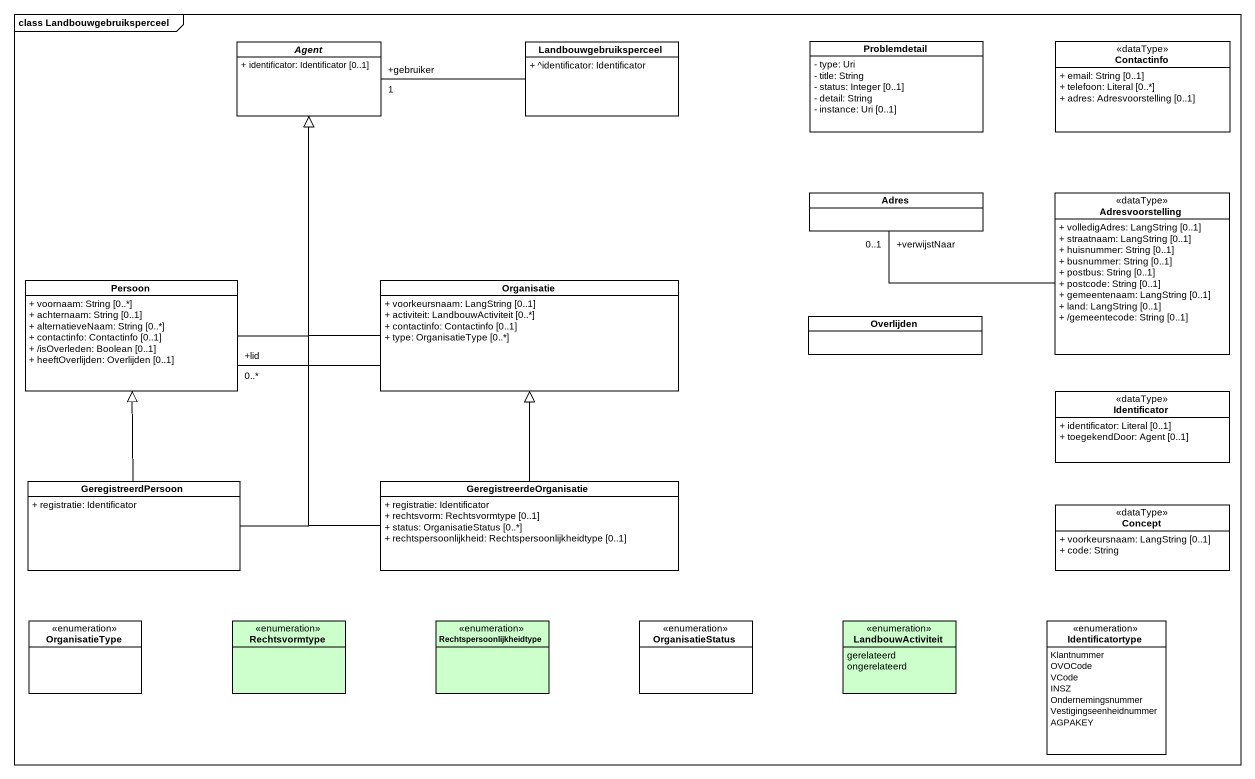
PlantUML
@startuml
mainframe class Landbouwgebruiksperceel
hide circle
hide empty members
skinparam classAttributeIconSize 0
abstract class "Agent" as Agent_ {
  + identificator: Identificator [0..1]
}
class Landbouwgebruiksperceel {
  + ^identificator: Identificator
}
class Problemdetail {
  - type: Uri
  - title: String
  - status: Integer [0..1]
  - detail: String
  - instance: Uri [0..1]
}
class Contactinfo <<dataType>> {
  + email: String [0..1]
  + telefoon: Literal [0..*]
  + adres: Adresvoorstelling [0..1]
}
class Adres
class Adresvoorstelling <<dataType>> {
  + volledigAdres: LangString [0..1]
  + straatnaam: LangString [0..1]
  + huisnummer: String [0..1]
  + busnummer: String [0..1]
  + postbus: String [0..1]
  + postcode: String [0..1]
  + gemeentenaam: LangString [0..1]
  + land: LangString [0..1]
  + /gemeentecode: String [0..1]
}
class Persoon {
  + voornaam: String [0..*]
  + achternaam: String [0..1]
  + alternatieveNaam: String [0..*]
  + contactinfo: Contactinfo [0..1]
  + /isOverleden: Boolean [0..1]
  + heeftOverlijden: Overlijden [0..1]
}
class Organisatie {
  + voorkeursnaam: LangString [0..1]
  + activiteit: LandbouwActiviteit [0..*]
  + contactinfo: Contactinfo [0..1]
  + type: OrganisatieType [0..*]
}
class Overlijden
class Identificator <<dataType>> {
  + identificator: Literal [0..1]
  + toegekendDoor: Agent [0..1]
}
class GeregistreerdPersoon {
  + registratie: Identificator
}
class GeregistreerdeOrganisatie {
  + registratie: Identificator
  + rechtsvorm: Rechtsvormtype [0..1]
  + status: OrganisatieStatus [0..*]
  + rechtspersoonlijkheid: Rechtspersoonlijkheidtype [0..1]
}
class Concept <<dataType>> {
  + voorkeursnaam: LangString [0..1]
  + code: String
}
enum OrganisatieType
enum Rechtsvormtype #CCFFCC
enum Rechtspersoonlijkheidtype #CCFFCC
enum OrganisatieStatus
enum LandbouwActiviteit #CCFFCC {
  gerelateerd
  ongerelateerd
}
enum Identificatortype {
  Klantnummer
  OVOCode
  VCode
  INSZ
  Ondernemingsnummer
  Vestigingseenheidnummer
  AGPAKEY
}
Landbouwgebruiksperceel -left- "+gebruiker\n1" Agent_
Adresvoorstelling -left- "+verwijstNaar\n0..1" Adres
Persoon -up-|> Agent_
Persoon "+lid\n0..*" -right- Organisatie
Organisatie -up-|> Agent_
GeregistreerdPersoon -up-|> Agent_
GeregistreerdPersoon -up-|> Persoon
GeregistreerdeOrganisatie -up-|> Agent_
GeregistreerdeOrganisatie -up-|> Organisatie
@enduml
